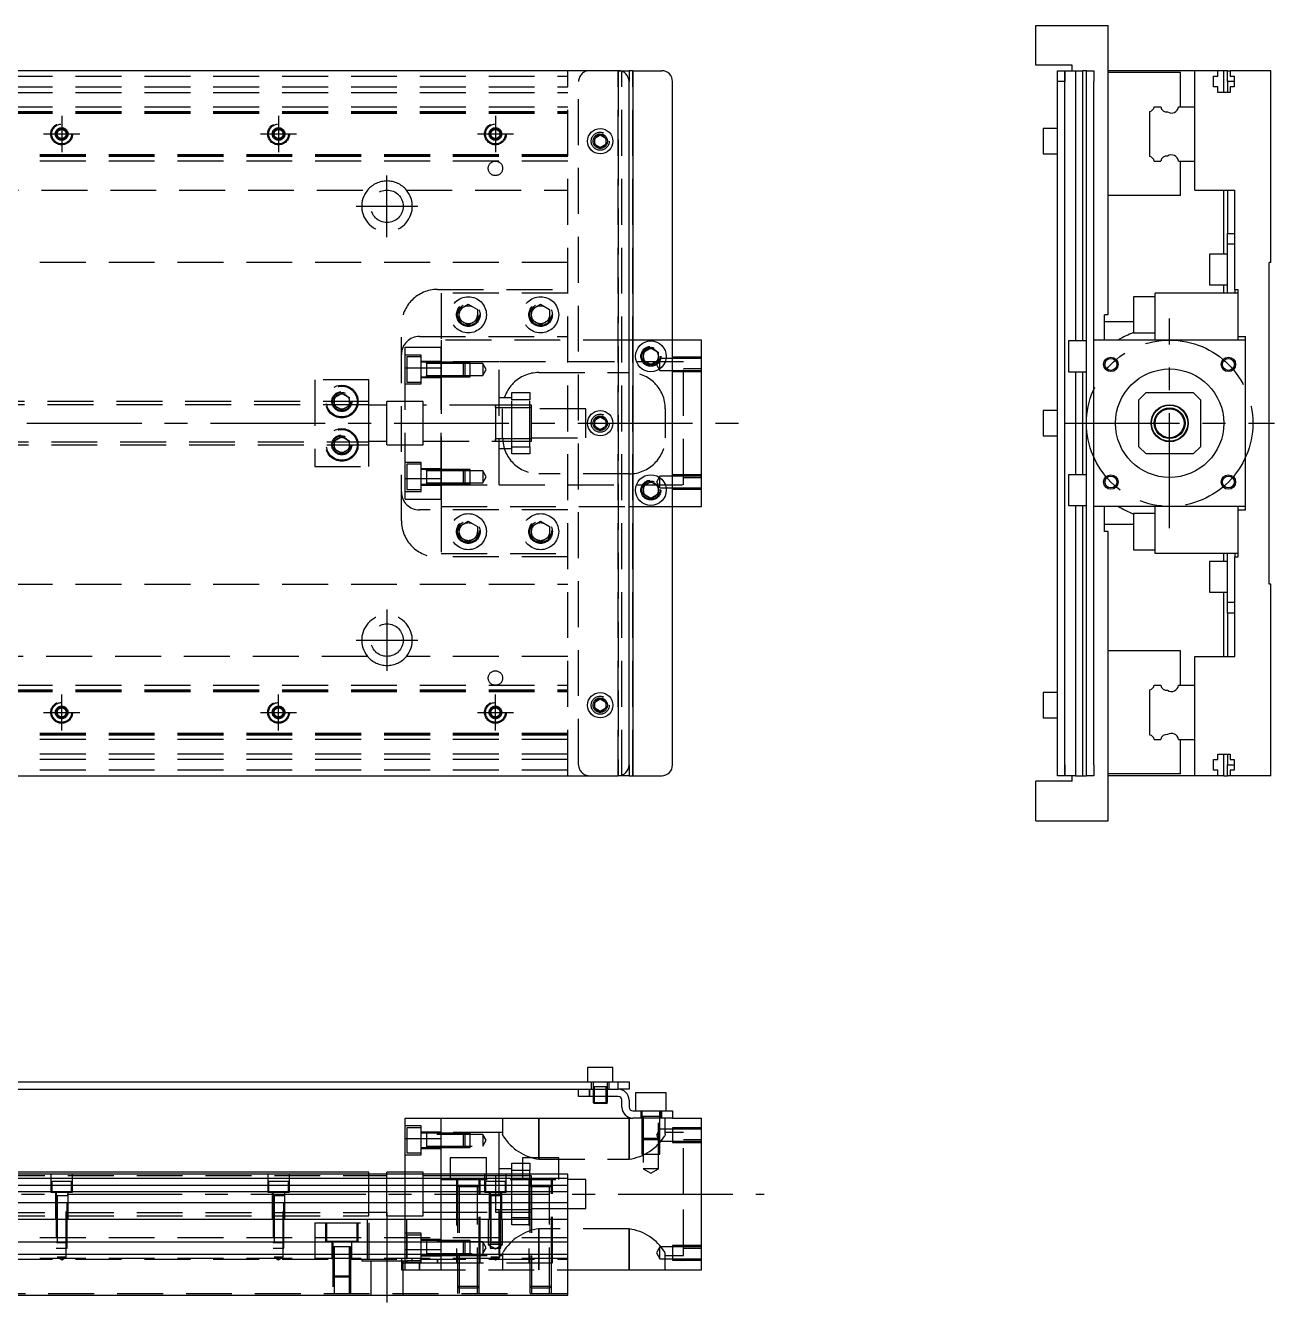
# Model space of a CAD drawing. Extents: x -28 to 673, y -268 to 112.
# Drawn here: x 327 to 672.5, y -243.2 to 110 of the extents above; entities that cross this region are included whole.
import ezdxf

# ---------------------------------------------------------------- set-up
doc = ezdxf.new("R2010")
doc.units = 0
doc.linetypes.add('CENTER', pattern=[50.8, 31.75, -6.35, 6.35, -6.35])
doc.linetypes.add('DASHED', pattern=[19.05, 12.7, -6.35])
doc.layers.get('0').update_dxf_attribs({"linetype": 'CONTINUOUS'})
doc.layers.add('CENTER', color=1, linetype='CENTER')

msp = doc.modelspace()

# ---------------------------------------------------------------- linework, layer by layer
at = {"color": 7, "linetype": 'CONTINUOUS'}
for p, q in [((606.53, 99), (606.53, 110)), ((606.53, 110), (626.53, 110)), ((626.53, 30), (626.53, 110)), ((616.53, 99), (606.53, 99)), ((616.53, 97.5), (616.53, 99)), ((491, 97.5), (3, 97.5)), ((491, 97.5), (494, 97.5)), ((494, 97.5), (494, 94.5)), ((495, 97.5), (494, 97.5)), ((495, 97.5), (495, -97.5)), ((495, 97.5), (503, 97.5)), ((612.53, 97.5), (614.53, 97.5)), ((612.53, 94.5), (612.53, 97.5)), ((614.53, 97.5), (617.53, 97.5)), ((614.53, 97.5), (614.53, 94.5)), ((617.53, 97.5), (617.53, 22.75)), ((617.53, 97.5), (619.53, 97.5)), ((619.53, 22.75), (619.53, 97.5)), ((620.53, 97.5), (619.53, 97.5)), ((620.53, 97.5), (622.53, 97.5)), ((620.53, 94.5), (620.53, 97.5)), ((622.53, 97.5), (622.53, 94.5)), ((650.53, 97.5), (626.53, 97.5)), ((646.53, 97), (626.53, 97)), ((646.53, 87.5), (646.53, 97)), ((650.53, 87.5), (650.53, 97.5)), ((656.83, 97.5), (650.53, 97.5)), ((655.68, 96), (656.83, 96)), ((655.68, 93), (655.68, 96)), ((658.53, 97.5), (656.83, 97.5)), ((656.83, 96), (656.83, 97.5)), ((658.53, 91.5), (658.53, 97.5)), ((659.53, 97.5), (658.53, 97.5)), ((659.53, 97.5), (660.23, 97.5)), ((659.53, 94.5), (659.53, 97.5)), ((660.23, 97.5), (660.23, 96)), ((671.53, 97.5), (660.23, 97.5)), ((660.23, 96), (661.38, 96)), ((661.38, 96), (661.38, 93)), ((671.53, 44.5), (671.53, 97.5)), ((494, -94.5), (494, 94.5)), ((506, -94.5), (506, 94.5)), ((614.53, 94.5), (612.53, 94.5)), ((612.53, -94.5), (612.53, 94.5)), ((614.53, -94.5), (614.53, 94.5)), ((620.53, -94.5), (620.53, 94.5)), ((622.53, 23), (622.53, 94.5)), ((656.83, 93), (655.68, 93)), ((656.83, 91.5), (656.83, 93)), ((661.38, 94.5), (659.53, 94.5)), ((659.53, 94.5), (659.53, 91.5)), ((660.23, 93), (660.23, 91.5)), ((661.38, 93), (660.23, 93)), ((660.23, 91.5), (656.83, 91.5)), ((638.03, 73.752272), (638.03, 86.247728)), ((639.282272, 87.5), (641.05668, 87.5)), ((646.007372, 87.5), (650.53, 87.5)), ((650.53, 72.5), (650.53, 87.5)), ((650.53, 72.5), (650.53, 87.5)), ((608.53, 81.5), (608.53, 78)), ((612.53, 81.5), (608.53, 81.5)), ((484.5, 78.866026), (486, 79.73205)), ((484.5, 77.133974), (484.5, 78.866026)), ((486, 79.73205), (487.5, 78.866026)), ((487.5, 78.866026), (487.5, 77.133974)), ((608.53, 78), (608.53, 74.5)), ((486, 76.26795), (484.5, 77.133974)), ((487.5, 77.133974), (486, 76.26795)), ((608.53, 74.5), (612.53, 74.5)), ((639.282272, 72.5), (641.05668, 72.5)), ((646.007372, 72.5), (650.53, 72.5)), ((646.53, 63), (646.53, 72.5)), ((650.53, 64.5), (650.53, 72.5)), ((650.53, 64.5), (661.53, 64.5)), ((658.53, 46.75), (658.53, 64.5)), ((659.53, 64.5), (659.53, 52.5)), ((661.53, 37), (661.53, 64.5)), ((646.53, 63), (626.53, 63)), ((659.53, 49.5), (659.53, 52.5)), ((659.53, 52.5), (661.53, 52.5)), ((661.53, 49.5), (659.53, 49.5)), ((659.53, 36), (659.53, 49.5)), ((654.53, 46.75), (654.53, 42.5)), ((659.53, 46.75), (654.53, 46.75)), ((654.53, 42.5), (654.53, 38.25)), ((671.53, 44.5), (671.03, 44.5)), ((671.03, -44.5), (671.03, 44.5)), ((662.53, 36), (639.53, 36)), ((639.53, 23), (639.53, 36)), ((654.53, 38.25), (659.53, 38.25)), ((658.53, 36), (658.53, 38.25)), ((661.53, 37), (662.53, 37)), ((661.53, 37), (661.53, 36)), ((662.53, 36), (662.53, 37)), ((662.53, 24), (662.53, 36)), ((662.53, 24), (662.53, 36)), ((633.53, 35), (633.53, 30)), ((639.53, 35), (633.53, 35)), ((626.53, 30), (625.53, 30)), ((625.53, 25), (625.53, 30)), ((633.53, 30), (633.53, 25)), ((633.53, 28), (625.53, 28)), ((625.53, 23), (625.53, 25)), ((633.53, 25), (639.53, 25)), ((514, 23), (506, 23)), ((514, -23), (514, 23)), ((615.53, 22.75), (615.53, 18.5)), ((620.53, 22.75), (615.53, 22.75)), ((622.53, -23), (622.53, 23)), ((664.53, 23), (622.53, 23)), ((662.53, 23), (662.53, 24)), ((662.53, 24), (664.53, 24)), ((664.53, 23), (664.53, 24)), ((664.53, -23), (664.53, 23)), ((498, 19.6547), (500, 20.809402)), ((498, 17.3453), (498, 19.6547)), ((500, 20.809402), (502, 19.6547)), ((502, 19.6547), (502, 17.3453)), ((615.53, 18.5), (615.53, 14.25)), ((500, 16.190598), (498, 17.3453)), ((502, 17.3453), (500, 16.190598)), ((615.53, 14.25), (620.53, 14.25)), ((617.53, 14.25), (617.53, -14.25)), ((619.53, -14.25), (619.53, 14.25)), ((637.03, 8.5), (635.03, 6.5)), ((637.03, 8.5), (650.03, 8.5)), ((652.03, 6.5), (650.03, 8.5)), ((635.03, -6.5), (635.03, 6.5)), ((652.03, 6.5), (652.03, -6.5)), ((484.5, 0.866026), (486, 1.73205)), ((484.5, -0.866026), (484.5, 0.866026)), ((486, 1.73205), (487.5, 0.866026)), ((487.5, 0.866026), (487.5, -0.866026)), ((608.53, 3.5), (608.53, 0)), ((612.53, 3.5), (608.53, 3.5)), ((486, -1.73205), (484.5, -0.866026)), ((487.5, -0.866026), (486, -1.73205)), ((608.53, 0), (608.53, -3.5)), ((608.53, -3.5), (612.53, -3.5)), ((635.03, -6.5), (637.03, -8.5)), ((650.03, -8.5), (652.03, -6.5)), ((650.03, -8.5), (637.03, -8.5)), ((498, -17.3453), (500, -16.190598)), ((498, -19.6547), (498, -17.3453)), ((500, -16.190598), (502, -17.3453)), ((502, -17.3453), (502, -19.6547)), ((615.53, -14.25), (615.53, -18.5)), ((620.53, -14.25), (615.53, -14.25)), ((500, -20.809402), (498, -19.6547)), ((502, -19.6547), (500, -20.809402)), ((615.53, -18.5), (615.53, -22.75)), ((506, -23), (514, -23)), ((615.53, -22.75), (620.53, -22.75)), ((617.53, -22.75), (617.53, -97.5)), ((619.53, -97.5), (619.53, -22.75)), ((664.53, -23), (622.53, -23)), ((622.53, -94.5), (622.53, -23)), ((625.53, -25), (625.53, -23)), ((639.53, -36), (639.53, -23)), ((662.53, -24), (662.53, -23)), ((662.53, -36), (662.53, -24)), ((662.53, -36), (662.53, -24)), ((662.53, -24), (664.53, -24)), ((664.53, -24), (664.53, -23)), ((625.53, -30), (625.53, -25)), ((633.53, -28), (625.53, -28)), ((633.53, -25), (633.53, -30)), ((639.53, -25), (633.53, -25)), ((626.53, -30), (625.53, -30)), ((626.53, -110), (626.53, -30)), ((633.53, -30), (633.53, -35)), ((633.53, -35), (639.53, -35)), ((662.53, -36), (639.53, -36)), ((654.53, -38.25), (654.53, -42.5)), ((659.53, -38.25), (654.53, -38.25)), ((658.53, -38.25), (658.53, -36)), ((659.53, -49.5), (659.53, -36)), ((661.53, -36), (661.53, -37)), ((661.53, -64.5), (661.53, -37)), ((661.53, -37), (662.53, -37)), ((662.53, -37), (662.53, -36)), ((654.53, -42.5), (654.53, -46.75)), ((671.53, -44.5), (671.03, -44.5)), ((671.53, -97.5), (671.53, -44.5)), ((654.53, -46.75), (659.53, -46.75)), ((658.53, -64.5), (658.53, -46.75)), ((659.53, -49.5), (661.53, -49.5)), ((659.53, -52.5), (659.53, -49.5)), ((661.53, -52.5), (659.53, -52.5)), ((659.53, -52.5), (659.53, -64.5)), ((646.53, -63), (626.53, -63)), ((646.53, -72.5), (646.53, -63)), ((650.53, -72.5), (650.53, -64.5)), ((650.53, -64.5), (661.53, -64.5)), ((638.03, -86.247728), (638.03, -73.752272)), ((639.282272, -72.5), (641.05668, -72.5)), ((646.007372, -72.5), (650.53, -72.5)), ((650.53, -87.5), (650.53, -72.5)), ((650.53, -87.5), (650.53, -72.5)), ((484.5, -77.133974), (486, -76.26795)), ((484.5, -78.866026), (484.5, -77.133974)), ((486, -76.26795), (487.5, -77.133974)), ((487.5, -77.133974), (487.5, -78.866026)), ((608.53, -74.5), (608.53, -78)), ((612.53, -74.5), (608.53, -74.5)), ((486, -79.73205), (484.5, -78.866026)), ((487.5, -78.866026), (486, -79.73205)), ((608.53, -78), (608.53, -81.5)), ((608.53, -81.5), (612.53, -81.5)), ((639.282272, -87.5), (641.05668, -87.5)), ((646.007372, -87.5), (650.53, -87.5)), ((646.53, -97), (646.53, -87.5)), ((650.53, -97.5), (650.53, -87.5)), ((656.83, -91.5), (660.23, -91.5)), ((656.83, -93), (656.83, -91.5)), ((658.53, -97.5), (658.53, -91.5)), ((659.53, -91.5), (659.53, -94.5)), ((660.23, -91.5), (660.23, -93)), ((494, -94.5), (494, -97.5)), ((612.53, -97.5), (612.53, -94.5)), ((614.53, -94.5), (614.53, -97.5)), ((620.53, -97.5), (620.53, -94.5)), ((622.53, -94.5), (622.53, -97.5)), ((655.68, -93), (656.83, -93)), ((655.68, -96), (655.68, -93)), ((659.53, -94.5), (661.38, -94.5)), ((659.53, -97.5), (659.53, -94.5)), ((660.23, -93), (661.38, -93)), ((661.38, -93), (661.38, -96)), ((3, -97.5), (491, -97.5)), ((494, -97.5), (491, -97.5)), ((494, -97.5), (495, -97.5)), ((495, -97.5), (503, -97.5)), ((614.53, -97.5), (612.53, -97.5)), ((617.53, -97.5), (614.53, -97.5)), ((616.53, -99), (616.53, -97.5)), ((617.53, -97.5), (619.53, -97.5)), ((619.53, -97.5), (620.53, -97.5)), ((622.53, -97.5), (620.53, -97.5)), ((646.53, -97), (626.53, -97)), ((650.53, -97.5), (626.53, -97.5)), ((656.83, -97.5), (650.53, -97.5)), ((656.83, -96), (655.68, -96)), ((656.83, -97.5), (656.83, -96)), ((658.53, -97.5), (656.83, -97.5)), ((658.53, -97.5), (659.53, -97.5)), ((660.23, -97.5), (659.53, -97.5)), ((660.23, -96), (660.23, -97.5)), ((661.38, -96), (660.23, -96)), ((671.53, -97.5), (660.23, -97.5)), ((606.53, -110), (606.53, -99)), ((616.53, -99), (606.53, -99)), ((606.53, -110), (626.53, -110)), ((489.5, -178.21), (482.5, -178.21)), ((482.5, -178.21), (482.5, -182.21)), ((489.5, -182.21), (489.5, -178.21)), ((322, -182.21), (491, -182.21)), ((491, -184.21), (491, -182.21)), ((491, -182.21), (494, -182.21)), ((494, -182.21), (494, -184.21)), ((322, -184.21), (483, -184.21)), ((480, -186.21), (480, -184.21)), ((483, -186.21), (480, -186.21)), ((483, -184.21), (491, -184.21)), ((483, -184.21), (491, -184.21)), ((491, -186.21), (483, -186.21)), ((484, -186.21), (484, -187.86)), ((484.35, -186.21), (484.35, -188.21)), ((487.65, -188.21), (487.65, -186.21)), ((488, -187.86), (488, -186.21)), ((494, -184.21), (491, -184.21)), ((504.25, -185.21), (495.75, -185.21)), ((495.75, -185.21), (495.75, -190.21)), ((504.25, -190.21), (504.25, -185.21)), ((484, -187.86), (488, -187.86)), ((484, -187.86), (484.35, -188.21)), ((487.65, -188.21), (484.35, -188.21)), ((487.65, -188.21), (488, -187.86)), ((492, -189.21), (492, -187.21)), ((494, -187.21), (494, -189.21)), ((495, -190.21), (503, -190.21)), ((503, -192.21), (503, -190.21)), ((503, -190.21), (506, -190.21)), ((506, -190.21), (506, -192.21)), ((432, -197.88029), (432, -192.21)), ((432, -192.21), (442, -192.21)), ((442, -192.21), (495, -192.21)), ((442, -207.71), (442, -192.21)), ((503, -192.21), (495, -192.21)), ((506, -192.21), (503, -192.21)), ((506, -192.21), (514, -192.21)), ((514, -234.21), (514, -192.21)), ((432, -197.88029), (442, -197.88029)), ((432, -207.71), (432, -197.88029)), ((454.5, -203.21), (444.5, -203.21)), ((444.5, -203.21), (444.5, -207.71)), ((454.5, -207.71), (454.5, -203.21)), ((474.5, -203.21), (464.5, -203.21)), ((464.5, -203.21), (464.5, -207.71)), ((474.5, -207.71), (474.5, -203.21)), ((422, -207.21), (315.5, -207.21)), ((477, -207.71), (315.5, -207.71)), ((422, -207.71), (422, -207.21)), ((427, -207.71), (427, -207.21)), ((432, -207.21), (427, -207.21)), ((457, -208.209994), (457, -218.210006)), ((477, -241.21), (477, -207.71)), ((477, -208.962272), (315.5, -208.962272)), ((315.5, -210.73668), (477, -210.73668)), ((458, -208.96), (457, -208.96)), ((457, -211.01), (457, -212.71)), ((461.5, -208.96), (458, -208.96)), ((464.5, -208.96), (461.5, -208.96)), ((466.5, -208.96), (464.5, -208.96)), ((467, -208.96), (466.5, -208.96)), ((477, -212.633076), (315.5, -212.633076)), ((457, -212.71), (457, -217.46)), ((457, -213.21), (457, -218.210006)), ((477, -215.687372), (315.5, -215.687372)), ((457, -217.46), (467, -217.46)), ((17, -220.21), (477, -220.21)), ((477, -226.51), (17, -226.51)), ((455.75, -226.51), (455.75, -226.71)), ((477, -229.91), (17, -229.91)), ((477, -234.21), (514, -234.21)), ((17, -241.21), (477, -241.21))]:
    msp.add_line(p, q, dxfattribs=at)
at = {"color": 3, "linetype": 'DASHED'}
for p, q in [((17, 96), (477, 96)), ((477, -97.5), (477, 97.5)), ((491, -97.5), (491, 97.5)), ((491, 97.5), (491, -97.5)), ((492, -97.5), (492, 97.5)), ((495, -97.5), (495, 97.5)), ((614.53, 94.5), (614.53, 97.5)), ((17, 93), (477, 93)), ((480, -94.5), (480, 94.5)), ((17, 91.5), (477, 91.5)), ((17, 87.5), (477, 87.5)), ((17, 86.247728), (477, 86.247728)), ((17, 86.1147), (477, 86.1147)), ((17, 86.1), (477, 86.1)), ((17, 85.8), (477, 85.8)), ((335.75, 80.721688), (337, 81.443376)), ((337, 81.443376), (338.25, 80.721688)), ((395.75, 80.721688), (397, 81.443376)), ((397, 81.443376), (398.25, 80.721688)), ((455.75, 80.721688), (457, 81.443376)), ((457, 81.443376), (458.25, 80.721688)), ((335.75, 79.278312), (335.75, 80.721688)), ((337, 78.556624), (335.75, 79.278312)), ((338.25, 79.278312), (337, 78.556624)), ((338.25, 80.721688), (338.25, 79.278312)), ((338.477374, 80.25955), (338.5, 80)), ((395.75, 79.278312), (395.75, 80.721688)), ((397, 78.556624), (395.75, 79.278312)), ((398.25, 79.278312), (397, 78.556624)), ((398.25, 80.721688), (398.25, 79.278312)), ((398.477374, 80.25955), (398.5, 80)), ((455.75, 79.278312), (455.75, 80.721688)), ((457, 78.556624), (455.75, 79.278312)), ((458.25, 79.278312), (457, 78.556624)), ((458.25, 80.721688), (458.25, 79.278312)), ((458.477374, 80.25955), (458.5, 80)), ((487.973226, 78.326156), (488, 78)), ((477, 74.2), (17, 74.2)), ((477, 73.9), (17, 73.9)), ((477, 73.8853), (17, 73.8853)), ((477, 73.752272), (17, 73.752272)), ((477, 72.5), (17, 72.5)), ((312.361902, 64.5), (421.638098, 64.5)), ((432.361902, 64.5), (477, 64.5)), ((477, 44.5), (17, 44.5)), ((441, 37), (477, 37)), ((477, 36), (442, 36)), ((442, 36), (442, 23)), ((477, 36), (477, 37)), ((447, 31.443376), (449.5, 32.886752)), ((449.5, 32.886752), (452, 31.443376)), ((467, 31.443376), (469.5, 32.886752)), ((469.5, 32.886752), (472, 31.443376)), ((446.5, 30), (446.520026, 30.346056)), ((447, 28.556624), (447, 31.443376)), ((449.5, 27.113248), (447, 28.556624)), ((452, 28.556624), (449.5, 27.113248)), ((452, 31.443376), (452, 28.556624)), ((466.5, 30), (466.520026, 30.346056)), ((467, 28.556624), (467, 31.443376)), ((469.5, 27.113248), (467, 28.556624)), ((472, 28.556624), (469.5, 27.113248)), ((472, 31.443376), (472, 28.556624)), ((431, -27), (431, 27)), ((436, 24), (477, 24)), ((494, 23), (442, 23)), ((442, 23), (442, 15.32971)), ((506, 23), (494, 23)), ((432, 21), (442, 21)), ((432, 15.32971), (432, 21)), ((436.5, 18.849242), (432, 18.849242)), ((432.5, 18.349242), (432.5, 11.349242)), ((436.5, 18.349242), (432.5, 18.349242)), ((436.5, 10.849242), (436.5, 18.849242)), ((442, 15.32971), (442, 21)), ((497.5, 18.5), (497.52689, 18.865682)), ((502.5, 17.913456), (502.355836, 17.663756)), ((502.5, 14.613456), (502.5, 17.913456)), ((506, 17.913456), (502.5, 17.913456)), ((514, 18.26345), (506, 18.26345)), ((514, 17.913456), (506, 17.913456)), ((432, -15.32971), (432, 15.32971)), ((432, 15.32971), (442, 15.32971)), ((442, 17.099242), (436.5, 17.099242)), ((437.905, 16.849242), (436.5, 16.849242)), ((442, 16.849242), (437.895, 16.849242)), ((437.9, 16.849248), (437.9, 12.849238)), ((437.9, 16.849248), (437.9, 12.849238)), ((437.9, 16.849248), (437.9, 12.849238)), ((437.9, 16.849242), (437.9, 16.63278)), ((437.9, 16.632534), (437.9, 16.849242)), ((437.9, 16.63278), (437.9, 13.065704)), ((442, 16.499242), (437.9, 16.499242)), ((458, 17), (442, 17)), ((458, 17), (442, 17)), ((448.15, 16.849242), (442, 16.849242)), ((448.15, 16.849238), (442, 16.849238)), ((448.5, 16.499242), (442, 16.499242)), ((448.5, 16.499242), (442, 16.499242)), ((442, 15.32971), (442, -15.32971)), ((442, -15.32971), (442, 15.32971)), ((448.15, 12.849242), (448.15, 16.849242)), ((448.5, 16.499242), (448.15, 16.849242)), ((450, 16.849238), (448.15, 16.849238)), ((448.5, 16.499242), (448.5, 13.199242)), ((450, 16.499242), (448.5, 16.499242)), ((450, 12.849248), (450, 16.849238)), ((453.5, 16.499242), (450, 16.499242)), ((453.5, 16.499242), (453.5, 14.849242)), ((454.452628, 14.849242), (453.5, 16.499242)), ((453.5, 14.849242), (453.5, 13.199242)), ((453.5, 13.199242), (454.452628, 14.849242)), ((458, -17), (458, 17)), ((509, 17), (458, 17)), ((501.90257, 16.878676), (501.547372, 16.263456)), ((501.547372, 16.263456), (502.5, 14.613456)), ((502.5, 14.613456), (506, 14.613456)), ((506, 14.613456), (514, 14.613456)), ((506, 14.26346), (514, 14.26346)), ((509, -17), (509, 17)), ((514, 15), (509, 15)), ((407, 12), (407, -12)), ((422, 12), (407, 12)), ((422, 6), (422, 12)), ((432, 10.849242), (436.5, 10.849242)), ((432.5, 11.349242), (436.5, 11.349242)), ((436.5, 12.849242), (437.905, 12.849242)), ((436.5, 12.599242), (442, 12.599242)), ((437.895, 12.849242), (442, 12.849242)), ((437.9, 13.199242), (442, 13.199242)), ((437.9, 12.849242), (437.9, 13.06591)), ((437.9, 13.065704), (437.9, 12.849242)), ((442, 13.199242), (448.5, 13.199242)), ((442, 13.199242), (448.5, 13.199242)), ((442, 12.849248), (448.15, 12.849248)), ((442, 12.849242), (448.15, 12.849242)), ((448.15, 12.849242), (448.5, 13.199242)), ((448.15, 12.849248), (450, 12.849248)), ((448.5, 13.199242), (450, 13.199242)), ((450, 13.199242), (453.5, 13.199242)), ((469, 14), (494, 14)), ((412.5, 7.1547), (414.5, 8.309402)), ((412.5, 4.8453), (412.5, 7.1547)), ((414.5, 8.309402), (416.5, 7.1547)), ((416.5, 7.1547), (416.5, 4.8453)), ((461.5, 8.5), (466.5, 8.5)), ((461.5, 6.5), (461.5, 8.5)), ((466.5, 8.5), (466.5, 6.5)), ((422, 6), (277, 6)), ((422, 5.125), (277, 5.125)), ((412, 6), (412.018502, 6.303588)), ((414.5, 3.690598), (412.5, 4.8453)), ((416.5, 4.8453), (414.5, 3.690598)), ((422, -6), (422, 6)), ((427, 5), (422, 5)), ((427, -6), (427, 6)), ((432, 6), (427, 6)), ((437, 6), (432, 6)), ((437, 6), (432, 6)), ((437, -6), (437, 6)), ((437, -6), (437, 6)), ((457.005, 5), (437, 5)), ((456.995, 5), (437, 5)), ((466.5, 5), (456.995, 5)), ((457.005, 5), (456.995, 5)), ((457, 5.000006), (457, -5.000006)), ((457, 5.000006), (457, -5.000006)), ((457, 4.43509), (457, 5)), ((457, 5), (457, 4.435078)), ((457, 4.435078), (457, -4.43509)), ((467, 4.25), (457, 4.25)), ((466.5, 5), (457.005, 5)), ((461.5, 7), (458, 7)), ((459, -4), (459, 4)), ((466.5, 6.5), (461.5, 6.5)), ((461.5, -6.5), (461.5, 6.5)), ((466.5, -6.5), (466.5, 6.5)), ((467, 5), (466.5, 5)), ((467, -5), (467, 5)), ((482, 4), (467, 4)), ((482, -4), (482, 4)), ((504, 4), (504, -4)), ((484, 0), (484.023172, 0.30356)), ((277, -5.125), (422, -5.125)), ((277, -6), (422, -6)), ((412, -6), (412.018502, -5.696412)), ((412.5, -4.8453), (414.5, -3.690598)), ((412.5, -7.1547), (412.5, -4.8453)), ((414.5, -3.690598), (416.5, -4.8453)), ((416.5, -4.8453), (416.5, -7.1547)), ((422, -5), (427, -5)), ((422, -12), (422, -6)), ((427, -6), (432, -6)), ((432, -6), (437, -6)), ((432, -6), (437, -6)), ((437, -5), (457.005, -5)), ((437, -5), (456.995, -5)), ((456.995, -5), (466.5, -5)), ((456.995, -5), (457.005, -5)), ((457, -4.25), (467, -4.25)), ((457, -5), (457, -4.435078)), ((457, -4.43509), (457, -5)), ((457.005, -5), (466.5, -5)), ((458, -7), (461.5, -7)), ((461.5, -6.5), (466.5, -6.5)), ((461.5, -8.5), (461.5, -6.5)), ((466.5, -5), (467, -5)), ((466.5, -6.5), (466.5, -8.5)), ((467, -4), (482, -4)), ((643.53, -5), (644.137178, -4.962996)), ((414.5, -8.309402), (412.5, -7.1547)), ((416.5, -7.1547), (414.5, -8.309402)), ((466.5, -8.5), (461.5, -8.5)), ((407, -12), (422, -12)), ((436.5, -10.849242), (432, -10.849242)), ((432.5, -11.349242), (432.5, -18.349242)), ((436.5, -11.349242), (432.5, -11.349242)), ((436.5, -18.849242), (436.5, -10.849242)), ((442, -12.599242), (436.5, -12.599242)), ((437.905, -12.849242), (436.5, -12.849242)), ((442, -12.849244), (437.895, -12.849242)), ((437.9, -12.849238), (437.9, -16.849248)), ((437.9, -12.849238), (437.9, -16.849248)), ((437.9, -12.849242), (437.9, -13.065704)), ((437.9, -13.06595), (437.9, -12.849242)), ((437.9, -13.065704), (437.9, -16.63278)), ((442, -13.199242), (437.9, -13.199242)), ((448.15, -12.849242), (442, -12.849244)), ((448.15, -12.849248), (442, -12.849248)), ((448.5, -13.199242), (442, -13.199242)), ((448.5, -13.199242), (442, -13.199242)), ((448.15, -16.849242), (448.15, -12.849242)), ((448.5, -13.199242), (448.15, -12.849242)), ((450, -12.849248), (448.15, -12.849248)), ((448.5, -13.199242), (448.5, -16.499242)), ((450, -13.199242), (448.5, -13.199242)), ((450, -16.849238), (450, -12.849248)), ((453.5, -13.199242), (450, -13.199242)), ((453.5, -13.199242), (453.5, -16.499242)), ((454.452628, -14.849242), (453.5, -13.199242)), ((494, -14), (469, -14)), ((432, -15.32971), (442, -15.32971)), ((432, -21), (432, -15.32971)), ((436.5, -16.849242), (437.905, -16.849242)), ((436.5, -17.099242), (442, -17.099242)), ((437.895, -16.849242), (442, -16.84924)), ((437.9, -16.499242), (442, -16.499242)), ((437.9, -16.849242), (437.9, -16.632574)), ((437.9, -16.63278), (437.9, -16.849242)), ((442, -15.32971), (442, -23)), ((442, -21), (442, -15.32971)), ((442, -16.499242), (448.5, -16.499242)), ((442, -16.499242), (448.5, -16.499242)), ((442, -16.849238), (448.15, -16.849238)), ((442, -16.84924), (448.15, -16.849242)), ((442, -17), (458, -17)), ((442, -17), (458, -17)), ((448.15, -16.849242), (448.5, -16.499242)), ((448.15, -16.849238), (450, -16.849238)), ((448.5, -16.499242), (450, -16.499242)), ((450, -16.499242), (453.5, -16.499242)), ((453.5, -16.499242), (454.452628, -14.849242)), ((458, -17), (509, -17)), ((502.5, -14.613456), (501.547372, -16.263456)), ((501.547372, -16.263456), (501.90364, -16.880528)), ((502.5, -17.913456), (502.5, -14.613456)), ((506, -14.613456), (502.5, -14.613456)), ((514, -14.26346), (506, -14.26346)), ((514, -14.613456), (506, -14.613456)), ((509, -15), (514, -15)), ((432, -18.849242), (436.5, -18.849242)), ((432, -21), (442, -21)), ((432.5, -18.349242), (436.5, -18.349242)), ((502.355326, -17.662872), (502.5, -17.913456)), ((502.483582, -18.213962), (502.5, -18.5)), ((502.5, -17.913456), (506, -17.913456)), ((506, -17.913456), (514, -17.913456)), ((506, -18.26345), (514, -18.26345)), ((477, -24), (436, -24)), ((442, -23), (494, -23)), ((442, -23), (442, -36)), ((494, -23), (506, -23)), ((447, -28.556624), (449.5, -27.113248)), ((449.5, -27.113248), (452, -28.556624)), ((467, -28.556624), (469.5, -27.113248)), ((469.5, -27.113248), (472, -28.556624)), ((447, -31.443376), (447, -28.556624)), ((449.5, -32.886752), (447, -31.443376)), ((452, -31.443376), (449.5, -32.886752)), ((452, -28.556624), (452, -31.443376)), ((452.477798, -29.635694), (452.5, -30)), ((467, -31.443376), (467, -28.556624)), ((469.5, -32.886752), (467, -31.443376)), ((472, -31.443376), (469.5, -32.886752)), ((472, -28.556624), (472, -31.443376)), ((472.477798, -29.635694), (472.5, -30)), ((477, -37), (441, -37)), ((442, -36), (477, -36)), ((17, -44.5), (477, -44.5)), ((421.638098, -64.5), (312.361902, -64.5)), ((477, -64.5), (432.361902, -64.5)), ((17, -72.5), (477, -72.5)), ((17, -73.752272), (477, -73.752272)), ((17, -73.8853), (477, -73.8853)), ((17, -73.9), (477, -73.9)), ((477, -73.752272), (477, -72.5)), ((17, -74.2), (477, -74.2)), ((487.973226, -77.673844), (488, -78)), ((335.5, -80), (335.516134, -79.78059)), ((335.75, -79.278312), (337, -78.556624)), ((335.75, -80.721688), (335.75, -79.278312)), ((337, -81.443376), (335.75, -80.721688)), ((337, -78.556624), (338.25, -79.278312)), ((338.25, -80.721688), (337, -81.443376)), ((338.25, -79.278312), (338.25, -80.721688)), ((395.75, -79.278312), (397, -78.556624)), ((395.75, -80.721688), (395.75, -79.278312)), ((397, -81.443376), (395.75, -80.721688)), ((397, -78.556624), (398.25, -79.278312)), ((398.25, -80.721688), (397, -81.443376)), ((398.25, -79.278312), (398.25, -80.721688)), ((398.477374, -79.74045), (398.5, -80)), ((455.5, -80), (455.516134, -79.78059)), ((455.75, -79.278312), (457, -78.556624)), ((455.75, -80.721688), (455.75, -79.278312)), ((457, -81.443376), (455.75, -80.721688)), ((457, -78.556624), (458.25, -79.278312)), ((458.25, -80.721688), (457, -81.443376)), ((458.25, -79.278312), (458.25, -80.721688)), ((477, -85.8), (17, -85.8)), ((477, -86.1), (17, -86.1)), ((477, -86.1147), (17, -86.1147)), ((477, -86.247728), (17, -86.247728)), ((477, -87.5), (17, -87.5)), ((477, -91.5), (17, -91.5)), ((477, -93), (17, -93)), ((614.53, -97.5), (614.53, -94.5)), ((477, -96), (17, -96)), ((483.5, -182.21), (483.5, -184.21)), ((488.000006, -183.61), (483.999994, -183.61)), ((484, -182.21), (484, -186.21)), ((484.35, -183.61), (484.35, -186.21)), ((487.65, -186.21), (487.65, -183.61)), ((488, -186.21), (488, -182.21)), ((488.5, -184.21), (488.5, -182.21)), ((480, -184.21), (483, -184.21)), ((483, -184.21), (483, -186.21)), ((483, -186.21), (483, -184.21)), ((484.000006, -184.21), (484.000006, -186.21)), ((487.999994, -186.21), (487.999994, -184.21)), ((497.25, -190.21), (497.25, -192.21)), ((497.5, -190.21), (497.500006, -202.21)), ((497.500006, -190.21), (497.500006, -197.81)), ((502.499994, -202.21), (502.5, -190.21)), ((502.75, -192.21), (502.75, -190.21)), ((459, -192.21), (459, -196.687288)), ((469, -203.56635), (469, -192.21)), ((469, -192.21), (469, -203.56635)), ((494, -192.21), (494, -203.56635)), ((494, -203.56635), (494, -192.21)), ((502.500006, -191.81), (497.499994, -191.81)), ((497.9, -191.81), (497.9, -206.21)), ((502.1, -206.21), (502.1, -191.81)), ((504, -196.687288), (504, -192.21)), ((436.5, -194.360758), (432, -194.360758)), ((432.5, -194.860758), (432.5, -198.360758)), ((436.5, -194.860758), (432.5, -194.860758)), ((436.5, -202.360758), (436.5, -194.360758)), ((442, -196.110758), (436.5, -196.110758)), ((442, -196.360758), (436.5, -196.360758)), ((437.9, -196.360752), (437.9, -200.360762)), ((453.5, -196.710758), (437.9, -196.710758)), ((458, -196.21), (442, -196.21)), ((448.15, -196.360758), (442, -196.360758)), ((448.15, -196.360762), (442, -196.360762)), ((448.15, -198.360758), (448.15, -196.360758)), ((448.5, -196.710758), (448.15, -196.360758)), ((450, -196.360762), (448.15, -196.360762)), ((448.5, -196.710758), (448.5, -198.360758)), ((450, -200.360752), (450, -196.360762)), ((453.5, -196.710758), (453.5, -198.360758)), ((454.452628, -198.360758), (453.5, -196.710758)), ((458, -207.71), (458, -196.21)), ((459, -196.21), (458, -196.21)), ((459.038578, -196.924492), (459, -196.687288)), ((459.151334, -197.205906), (459.038578, -196.924492)), ((502.5, -195.296544), (501.547372, -196.946544)), ((501.547372, -196.946544), (502.5, -198.596544)), ((514, -195.296544), (502.5, -195.296544)), ((503.966794, -196.90572), (503.869504, -197.162408)), ((504, -196.687288), (503.966794, -196.90572)), ((509, -196.21), (504, -196.21)), ((506, -194.94655), (506, -198.94654)), ((514, -194.94655), (506, -194.94655)), ((509, -213.21), (509, -196.21)), ((432.5, -198.360758), (432.5, -201.860758)), ((436.5, -200.360758), (442, -200.360758)), ((436.5, -200.610758), (442, -200.610758)), ((437.9, -200.010758), (453.5, -200.010758)), ((442, -200.360752), (448.15, -200.360752)), ((442, -200.360758), (448.15, -200.360758)), ((448.15, -200.360758), (448.15, -198.360758)), ((448.15, -200.360758), (448.5, -200.010758)), ((448.15, -200.360752), (450, -200.360752)), ((448.5, -198.360758), (448.5, -200.010758)), ((453.5, -198.360758), (453.5, -200.010758)), ((453.5, -200.010758), (454.452628, -198.360758)), ((497.5, -197.81), (502.5, -197.81)), ((497.5, -197.81), (497.9, -198.21)), ((502.1, -198.21), (497.9, -198.21)), ((502.1, -198.21), (502.5, -197.81)), ((502.5, -198.596544), (514, -198.596544)), ((506, -198.94654), (514, -198.94654)), ((514, -198.21), (509, -198.21)), ((432, -202.360758), (436.5, -202.360758)), ((432.5, -201.860758), (436.5, -201.860758)), ((461.5, -204.71), (464.5, -204.71)), ((461.5, -206.71), (461.5, -204.71)), ((464.5, -204.71), (466.5, -204.71)), ((466.5, -204.71), (466.5, -206.71)), ((469, -203.56635), (494, -203.56635)), ((497.500006, -202.21), (502.499994, -202.21)), ((72, -208.085), (422, -208.085)), ((334, -207.71), (334, -212.71)), ((340, -212.71), (340, -207.71)), ((394, -207.71), (394, -212.71)), ((400, -212.71), (400, -207.71)), ((422, -213.21), (422, -207.71)), ((427, -208.21), (422, -208.21)), ((427, -213.21), (427, -207.71)), ((437, -207.21), (432, -207.21)), ((432, -220.21), (432, -207.71)), ((437, -207.71), (437, -207.21)), ((437, -213.21), (437, -207.71)), ((442, -208.21), (437, -208.21)), ((442, -209.21), (442, -207.71)), ((444.5, -208.21), (442, -208.21)), ((444.5, -207.71), (444.5, -209.21)), ((454.5, -208.21), (444.5, -208.21)), ((454, -207.71), (454, -212.71)), ((454.5, -209.21), (454.5, -207.71)), ((457, -208.21), (454.5, -208.21)), ((458, -208.21), (457, -208.21)), ((461.5, -206.21), (458, -206.21)), ((458, -209.21), (458, -207.71)), ((461.5, -208.21), (458, -208.21)), ((460, -212.71), (460, -207.71)), ((464.5, -206.71), (461.5, -206.71)), ((461.5, -207.71), (461.5, -206.71)), ((461.5, -209.21), (461.5, -207.71)), ((464.5, -208.21), (461.5, -208.21)), ((466.5, -206.71), (464.5, -206.71)), ((464.5, -207.71), (464.5, -209.21)), ((466.5, -208.21), (464.5, -208.21)), ((466.5, -207.71), (466.5, -206.71)), ((466.5, -209.21), (466.5, -207.71)), ((467, -208.21), (466.5, -208.21)), ((467, -209.21), (467, -208.21)), ((474.5, -209.21), (474.5, -207.71)), ((502.1, -206.21), (497.9, -206.21)), ((497.9, -206.21), (500, -207.422436)), ((500, -207.422436), (502.1, -206.21)), ((339.75, -209.71), (334.25, -209.71)), ((334.25, -209.71), (334.25, -212.71)), ((339.75, -212.71), (339.75, -209.71)), ((399.75, -209.71), (394.25, -209.71)), ((394.25, -209.71), (394.25, -212.71)), ((399.75, -212.71), (399.75, -209.71)), ((442, -209.21), (477, -209.21)), ((442, -220.21), (442, -209.21)), ((446.25, -209.21), (446.25, -232.21)), ((452.500006, -211.21), (446.499994, -211.21)), ((446.5, -209.21), (446.5, -211.21)), ((446.5, -211.21), (446.5, -232.21)), ((447, -211.21), (447, -240.71)), ((452, -240.71), (452, -211.21)), ((452.5, -211.21), (452.5, -209.21)), ((452.5, -232.21), (452.5, -211.21)), ((452.75, -232.21), (452.75, -209.21)), ((459.75, -209.71), (454.25, -209.71)), ((454.25, -209.71), (454.25, -212.71)), ((458, -209.71), (458, -209.21)), ((458, -212.71), (458, -209.71)), ((459.75, -212.71), (459.75, -209.71)), ((461.5, -219.71), (461.5, -209.21)), ((466.25, -209.21), (466.25, -232.21)), ((472.500006, -211.21), (466.499994, -211.21)), ((466.5, -209.21), (466.5, -211.21)), ((466.5, -211.21), (466.5, -232.21)), ((467, -211.21), (467, -209.21)), ((467, -211.21), (467, -240.71)), ((472, -240.71), (472, -211.21)), ((472.5, -211.21), (472.5, -209.21)), ((472.5, -232.21), (472.5, -211.21)), ((472.75, -232.21), (472.75, -209.21)), ((482, -209.21), (477, -209.21)), ((482, -213.21), (482, -209.21)), ((334, -212.71), (340, -212.71)), ((335.25, -212.71), (335.25, -220.21)), ((335.5, -212.71), (335.5, -228.21)), ((338.5, -213.71), (335.5, -213.71)), ((335.75, -213.71), (335.75, -230.71)), ((338.25, -230.71), (338.25, -213.71)), ((338.5, -228.21), (338.5, -212.71)), ((338.5, -213.71), (338.5, -213.705)), ((338.5, -213.715), (338.5, -213.71)), ((338.75, -220.21), (338.75, -212.71)), ((394, -212.71), (400, -212.71)), ((395.25, -212.71), (395.25, -220.21)), ((395.5, -212.71), (395.5, -228.21)), ((398.5, -213.71), (395.5, -213.71)), ((395.75, -213.71), (395.75, -230.71)), ((398.25, -230.71), (398.25, -213.71)), ((398.5, -228.21), (398.5, -212.71)), ((398.5, -213.71), (398.5, -213.705)), ((398.5, -213.715), (398.5, -213.71)), ((398.75, -220.21), (398.75, -212.71)), ((422, -219.21), (422, -213.21)), ((427, -219.21), (427, -213.21)), ((437, -219.21), (437, -213.21)), ((454, -212.71), (460, -212.71)), ((455.25, -212.71), (455.25, -220.21)), ((458.500006, -213.71), (455.499994, -213.71)), ((455.5, -212.71), (455.5, -213.71)), ((455.5, -213.71), (455.5, -220.21)), ((455.75, -213.71), (455.75, -230.71)), ((458, -213.21), (458, -212.71)), ((458, -230.21), (458, -213.21)), ((458.25, -230.71), (458.25, -213.71)), ((458.5, -213.71), (458.5, -212.71)), ((458.5, -220.21), (458.5, -213.71)), ((458.75, -220.21), (458.75, -212.71)), ((482, -217.21), (482, -213.21)), ((509, -230.21), (509, -213.21)), ((72, -218.335), (422, -218.335)), ((422, -218.21), (427, -218.21)), ((437, -218.21), (442, -218.21)), ((442, -218.21), (457.005, -218.21)), ((456.995, -218.21), (466.5, -218.21)), ((457.005, -218.21), (466.5, -218.21)), ((466.5, -218.21), (467, -218.21)), ((467, -217.21), (477, -217.21)), ((477, -217.21), (482, -217.21)), ((72, -219.21), (422, -219.21)), ((407, -221.21), (407, -231.21)), ((407, -221.21), (422, -221.21)), ((410, -221.21), (410, -226.21)), ((410.25, -221.21), (410.25, -226.21)), ((418.75, -226.21), (418.75, -221.21)), ((419, -226.21), (419, -221.21)), ((421.638098, -231.21), (421.638098, -220.21)), ((422, -221.21), (422, -231.21)), ((427, -219.21), (432, -219.21)), ((432, -219.21), (437, -219.21)), ((432, -226.51), (432, -220.21)), ((432.361902, -220.21), (432.361902, -231.21)), ((442, -226.51), (442, -220.21)), ((455, -220.21), (455, -227.21)), ((455.5, -220.21), (455.5, -226.46)), ((455.500006, -220.21), (455.500006, -226.460006)), ((458.499994, -226.460006), (458.499994, -220.21)), ((458.5, -226.46), (458.5, -220.21)), ((459, -227.21), (459, -220.21)), ((461.5, -219.71), (466.5, -219.71)), ((461.5, -221.71), (461.5, -219.71)), ((466.5, -221.71), (461.5, -221.71)), ((477, -225.36), (17, -225.36)), ((436.5, -224.059242), (432, -224.059242)), ((432.5, -224.559242), (432.5, -226.51)), ((436.5, -224.559242), (432.5, -224.559242)), ((436.5, -232.059242), (436.5, -224.059242)), ((442, -225.809242), (436.5, -225.809242)), ((494, -222.85365), (469, -222.85365)), ((469, -234.21), (469, -222.85365)), ((469, -222.85365), (469, -232.21)), ((494, -222.85365), (494, -234.21)), ((494, -234.21), (494, -222.85365)), ((335.5, -226.46), (338.5, -226.46)), ((335.5, -226.46), (335.55, -226.51)), ((335.5, -228.21), (338.5, -228.21)), ((335.500006, -226.460006), (335.500006, -226.51)), ((335.55, -226.51), (335.75, -226.71)), ((338.25, -226.71), (335.75, -226.71)), ((338.25, -226.71), (338.45, -226.51)), ((338.45, -226.51), (338.5, -226.46)), ((338.499994, -226.51), (338.499994, -226.460006)), ((395.5, -226.46), (398.5, -226.46)), ((395.5, -226.46), (395.55, -226.51)), ((395.5, -228.21), (398.5, -228.21)), ((395.500006, -226.460006), (395.500006, -226.51)), ((395.55, -226.51), (395.75, -226.71)), ((398.25, -226.71), (395.75, -226.71)), ((398.25, -226.71), (398.45, -226.51)), ((398.45, -226.51), (398.5, -226.46)), ((398.499994, -226.51), (398.499994, -226.460006)), ((410, -226.21), (419, -226.21)), ((411.75, -226.21), (411.75, -231.21)), ((417.000006, -227.81), (411.999994, -227.81)), ((412, -226.21), (412, -226.51)), ((412.000006, -226.21), (412.000006, -240.71)), ((412.4, -227.81), (412.4, -240.71)), ((416.6, -240.71), (416.6, -227.81)), ((416.999994, -240.71), (416.999994, -226.21)), ((417, -226.51), (417, -226.21)), ((417.25, -231.21), (417.25, -226.21)), ((432, -228.53971), (432, -226.51)), ((432, -228.53971), (442, -228.53971)), ((432, -229.91), (432, -228.53971)), ((432.5, -226.51), (432.5, -228.059242)), ((432.5, -228.059242), (432.5, -229.91)), ((437.9, -226.059242), (436.5, -226.059242)), ((437.9, -226.059238), (437.9, -230.059248)), ((442, -226.059242), (437.9, -226.059242)), ((453.5, -226.409242), (437.9, -226.409242)), ((448.15, -226.059242), (442, -226.059242)), ((448.15, -226.059248), (442, -226.059248)), ((442, -229.91), (442, -226.51)), ((448.15, -228.059242), (448.15, -226.059242)), ((448.5, -226.409242), (448.15, -226.059242)), ((450, -226.059248), (448.15, -226.059248)), ((448.15, -230.059242), (448.15, -228.059242)), ((448.5, -226.409242), (448.5, -228.059242)), ((448.5, -228.059242), (448.5, -229.709242)), ((450, -230.059238), (450, -226.059248)), ((453.5, -226.409242), (453.5, -229.709242)), ((454.452628, -228.059242), (453.5, -226.409242)), ((453.5, -229.709242), (454.452628, -228.059242)), ((459, -227.21), (455, -227.21)), ((455, -227.21), (457, -228.3647)), ((455.5, -226.46), (458.5, -226.46)), ((455.5, -226.46), (455.55, -226.51)), ((455.500006, -226.460006), (455.500006, -226.51)), ((455.500006, -226.51), (455.500006, -228.21)), ((455.500006, -228.21), (458.499994, -228.21)), ((458.25, -226.71), (455.75, -226.71)), ((457, -228.3647), (459, -227.21)), ((458.25, -226.71), (458.45, -226.51)), ((458.45, -226.51), (458.5, -226.46)), ((458.499994, -226.51), (458.499994, -226.460006)), ((458.499994, -228.21), (458.499994, -226.51)), ((459, -229.732712), (459.03286, -229.515332)), ((459.03286, -229.515332), (459.130496, -229.257592)), ((502.5, -227.823456), (501.547372, -229.473456)), ((501.547372, -229.473456), (502.5, -231.123456)), ((502.5, -231.123456), (502.5, -227.823456)), ((514, -227.823456), (502.5, -227.823456)), ((503.966794, -229.51428), (503.869504, -229.257592)), ((504, -229.732712), (503.966794, -229.51428)), ((506, -227.47346), (506, -231.47345)), ((514, -227.47346), (506, -227.47346)), ((509, -228.21), (514, -228.21)), ((477, -231.06), (17, -231.06)), ((17, -231.21), (477, -231.21)), ((338.25, -230.71), (335.75, -230.71)), ((335.75, -230.71), (337, -231.431688)), ((337, -231.431688), (338.25, -230.71)), ((398.25, -230.71), (395.75, -230.71)), ((395.75, -230.71), (397, -231.431688)), ((397, -231.431688), (398.25, -230.71)), ((420, -231.21), (420, -231.71)), ((420, -231.71), (434, -231.71)), ((422.5, -231.71), (422.5, -241.21)), ((431, -231.21), (431, -232.21)), ((431, -232.21), (441, -232.21)), ((431, -232.21), (431, -234.21)), ((431.5, -241.21), (431.5, -231.71)), ((432, -231.21), (432, -229.91)), ((432, -234.21), (432, -231.21)), ((432, -232.059242), (436.5, -232.059242)), ((432.5, -229.91), (432.5, -231.21)), ((432.5, -231.559242), (436.5, -231.559242)), ((434, -231.71), (434, -231.21)), ((434, -231.71), (434, -231.21)), ((436, -234.21), (436, -232.21)), ((436, -232.21), (436, -234.21)), ((436.5, -230.059242), (437.9, -230.059242)), ((436.5, -230.309242), (442, -230.309242)), ((437.9, -229.709242), (453.5, -229.709242)), ((437.9, -230.059242), (442, -230.059242)), ((441, -232.21), (441, -231.21)), ((441, -231.21), (441, -232.21)), ((441, -232.21), (477, -232.21)), ((442, -232.21), (442, -229.91)), ((442, -230.059238), (448.15, -230.059238)), ((442, -230.059242), (448.15, -230.059242)), ((442, -230.21), (458, -230.21)), ((442, -234.21), (442, -232.21)), ((446.5, -232.21), (446.5, -238.71)), ((446.500006, -232.21), (446.500006, -238.710006)), ((448.15, -230.059242), (448.5, -229.709242)), ((448.15, -230.059238), (450, -230.059238)), ((452.499994, -238.710006), (452.499994, -232.21)), ((452.5, -238.71), (452.5, -232.21)), ((458.25, -230.71), (455.75, -230.71)), ((455.75, -230.71), (457, -231.431688)), ((457, -231.431688), (458.25, -230.71)), ((458, -230.21), (459, -230.21)), ((459, -229.732712), (459, -234.21)), ((466.5, -232.21), (466.5, -238.71)), ((466.500006, -232.21), (466.500006, -238.710006)), ((469, -232.21), (469, -234.21)), ((472.499994, -238.710006), (472.499994, -232.21)), ((472.5, -238.71), (472.5, -232.21)), ((502.5, -231.123456), (514, -231.123456)), ((504, -234.21), (504, -229.732712)), ((504, -230.21), (509, -230.21)), ((506, -231.47345), (514, -231.47345)), ((412, -235.81), (417, -235.81)), ((412, -235.81), (412.4, -236.21)), ((416.6, -236.21), (412.4, -236.21)), ((416.6, -236.21), (417, -235.81)), ((431, -234.21), (436, -234.21)), ((436, -234.21), (477, -234.21)), ((446.5, -238.71), (452.5, -238.71)), ((446.5, -238.71), (447, -239.21)), ((446.500006, -238.710006), (446.500006, -240.71)), ((452, -239.21), (447, -239.21)), ((452, -239.21), (452.5, -238.71)), ((452.499994, -240.71), (452.499994, -238.710006)), ((466.5, -238.71), (472.5, -238.71)), ((466.5, -238.71), (467, -239.21)), ((466.500006, -238.710006), (466.500006, -240.71)), ((472, -239.21), (467, -239.21)), ((472, -239.21), (472.5, -238.71)), ((472.499994, -240.71), (472.499994, -238.710006)), ((28.499992, -240.71), (477, -240.71))]:
    msp.add_line(p, q, dxfattribs=at)
for centre, radius in [((337, 80), 3), ((337, 80), 2.75), ((337, 80), 1.75), ((337, 80), 1.5), ((337, 80), 1.25), ((397, 80), 3), ((397, 80), 2.75), ((397, 80), 1.75), ((397, 80), 1.5), ((397, 80), 1.25), ((457, 80), 3), ((457, 80), 2.75), ((457, 80), 1.75), ((457, 80), 1.5), ((457, 80), 1.25), ((486, 78), 2.5), ((486, 78), 2), ((457, 70.5), 2), ((427, 60), 4.5), ((449.5, 30), 5), ((449.5, 30), 3.25), ((449.5, 30), 3), ((449.5, 30), 2.5), ((469.5, 30), 5), ((469.5, 30), 3.25), ((469.5, 30), 3), ((469.5, 30), 2.5), ((500, 18.5), 2.75), ((500, 18.5), 2.5), ((414.5, 6), 4.5), ((414.5, 6), 4.25), ((414.5, 6), 2.75), ((414.5, 6), 2.5), ((414.5, 6), 2.1), ((486, 0), 2.5), ((486, 0), 2), ((414.5, -6), 4.5), ((414.5, -6), 4.25), ((414.5, -6), 2.75), ((414.5, -6), 2.5), ((414.5, -6), 2.1), ((500, -18.5), 2.75), ((500, -18.5), 2.5), ((449.5, -30), 5), ((449.5, -30), 3.25), ((449.5, -30), 3), ((449.5, -30), 2.5), ((469.5, -30), 5), ((469.5, -30), 3.25), ((469.5, -30), 3), ((469.5, -30), 2.5), ((427, -60), 4.5), ((457, -70.5), 2), ((337, -80), 3), ((337, -80), 2.75), ((397, -80), 3), ((397, -80), 2.75), ((457, -80), 3), ((457, -80), 2.75), ((486, -78), 2.5), ((486, -78), 2), ((337, -80), 1.75), ((337, -80), 1.5), ((337, -80), 1.25), ((397, -80), 1.75), ((397, -80), 1.5), ((397, -80), 1.25), ((457, -80), 1.75), ((457, -80), 1.5), ((457, -80), 1.25)]:
    msp.add_circle(centre, radius, dxfattribs=at)
at = {"color": 7, "linetype": 'CONTINUOUS'}
for centre, radius in [((486, 78), 3.5), ((500, 18.5), 4.25), ((627.266544, 16.263456), 1.65), ((659.793456, 16.263456), 1.65), ((643.53, 0), 15), ((643.53, 0), 5.125), ((643.53, 0), 5), ((643.53, 0), 4.25), ((643.53, 0), 4), ((486, 0), 3.5), ((500, -18.5), 4.25), ((627.266544, -16.263456), 1.65), ((659.793456, -16.263456), 1.65), ((486, -78), 3.5)]:
    msp.add_circle(centre, radius, dxfattribs=at)
at = {"color": 3, "linetype": 'CONTINUOUS'}
for centre in [(627.266544, 16.263456), (659.793456, 16.263456), (627.266544, -16.263456), (659.793456, -16.263456)]:
    msp.add_circle(centre, 2, dxfattribs=at)
at = {"color": 3, "linetype": 'DASHED'}
for centre, radius, start, end in [((483, 94.5), 3, 90, 180), ((427, 60), 7, 139.994799, 40.005201), ((427, 60), 7, 40.005201, 139.994799), ((441, 27), 10, 90, 180), ((436, 19), 5, 90, 180), ((469, 4), 10, 90, 180), ((494, 4), 10, 0, 90), ((469, -4), 10, 180, 270), ((494, -4), 10, 270, 0), ((436, -19), 5, 180, 270), ((441, -27), 10, 180, 270), ((427, -60), 7, 319.994799, 220.005201), ((427, -60), 7, 220.005201, 319.994799), ((483, -94.5), 3, 180, 270), ((470.996387, -189.669917), 14.039103, 212.46509038, 261.82472024), ((492.02589, -189.716712), 13.989624, 278.11222382, 327.84375684), ((470.833763, -236.486991), 13.756114, 97.66063686, 148.29534379), ((492.02589, -236.703288), 13.989624, 32.15624316, 81.88777618)]:
    msp.add_arc(centre, radius, start, end, dxfattribs=at)
at = {"color": 7, "linetype": 'CONTINUOUS'}
for centre, radius, start, end in [((491, 94.5), 3, 0, 90), ((503, 94.5), 3, 0, 90), ((637.63, 87.9), 1.7, 283.608961, 346.391039), ((642.73, 87.8), 1.7, 190.164249, 277.540197), ((644.03, 87.8), 2, 237.42103, 351.373073), ((486, 78), 1.65, 155.380023, 180), ((486, 78), 1.65, 180, 204.619977), ((486, 78), 1.65, 144.619977, 155.380023), ((486, 78), 1.65, 95.380023, 144.619977), ((486, 78), 1.65, 84.619977, 95.380023), ((486, 78), 1.65, 35.380023, 84.619977), ((486, 78), 1.65, 24.619977, 35.380023), ((486, 78), 1.65, 335.380023, 24.619977), ((486, 78), 1.65, 204.619977, 215.380023), ((486, 78), 1.65, 215.380023, 264.619977), ((486, 78), 1.65, 264.619977, 275.380023), ((486, 78), 1.65, 275.380023, 324.619977), ((486, 78), 1.65, 324.619977, 335.380023), ((644.03, 72.2), 2, 8.626927, 122.57897), ((637.63, 72.1), 1.7, 13.608961, 76.391039), ((642.73, 72.2), 1.7, 82.459803, 169.835751), ((643.53, 0), 27, 111.738461, 121.586338), ((500, 18.5), 2.1, 162.24721, 180), ((500, 18.5), 2.1, 180, 197.75279), ((500, 18.5), 2.1, 137.75279, 162.24721), ((500, 18.5), 2.1, 197.75279, 222.24721), ((500, 18.5), 2.1, 102.24721, 137.75279), ((500, 18.5), 2.1, 77.75279, 102.24721), ((500, 18.5), 2.1, 42.24721, 77.75279), ((500, 18.5), 2.1, 17.75279, 42.24721), ((500, 18.5), 2.1, 317.75279, 342.24721), ((500, 18.5), 2.1, 342.24721, 17.75279), ((500, 18.5), 2.1, 222.24721, 257.75279), ((500, 18.5), 2.1, 257.75279, 282.24721), ((500, 18.5), 2.1, 282.24721, 317.75279), ((486, 0), 1.65, 155.380023, 180), ((486, 0), 1.65, 144.619977, 155.380023), ((486, 0), 1.65, 95.380023, 144.619977), ((486, 0), 1.65, 84.619977, 95.380023), ((486, 0), 1.65, 35.380023, 84.619977), ((486, 0), 1.65, 24.619977, 35.380023), ((486, 0), 1.65, 335.380023, 24.619977), ((486, 0), 1.65, 180, 204.619977), ((486, 0), 1.65, 204.619977, 215.380023), ((486, 0), 1.65, 215.380023, 264.619977), ((486, 0), 1.65, 264.619977, 275.380023), ((486, 0), 1.65, 275.380023, 324.619977), ((486, 0), 1.65, 324.619977, 335.380023), ((500, -18.5), 2.1, 137.75279, 162.24721), ((500, -18.5), 2.1, 102.24721, 137.75279), ((500, -18.5), 2.1, 77.75279, 102.24721), ((500, -18.5), 2.1, 42.24721, 77.75279), ((500, -18.5), 2.1, 17.75279, 42.24721), ((500, -18.5), 2.1, 162.24721, 180), ((500, -18.5), 2.1, 180, 197.75279), ((500, -18.5), 2.1, 197.75279, 222.24721), ((500, -18.5), 2.1, 222.24721, 257.75279), ((500, -18.5), 2.1, 257.75279, 282.24721), ((500, -18.5), 2.1, 282.24721, 317.75279), ((500, -18.5), 2.1, 317.75279, 342.24721), ((500, -18.5), 2.1, 342.24721, 17.75279), ((643.53, 0), 27, 238.413662, 248.261539), ((637.63, -72.1), 1.7, 283.608961, 346.391039), ((642.73, -72.2), 1.7, 190.164249, 277.540197), ((644.03, -72.2), 2, 237.42103, 351.373073), ((486, -78), 1.65, 155.380023, 180), ((486, -78), 1.65, 144.619977, 155.380023), ((486, -78), 1.65, 95.380023, 144.619977), ((486, -78), 1.65, 84.619977, 95.380023), ((486, -78), 1.65, 35.380023, 84.619977), ((486, -78), 1.65, 24.619977, 35.380023), ((486, -78), 1.65, 335.380023, 24.619977), ((486, -78), 1.65, 180, 204.619977), ((486, -78), 1.65, 204.619977, 215.380023), ((486, -78), 1.65, 215.380023, 264.619977), ((486, -78), 1.65, 264.619977, 275.380023), ((486, -78), 1.65, 275.380023, 324.619977), ((486, -78), 1.65, 324.619977, 335.380023), ((637.63, -87.9), 1.7, 13.608961, 76.391039), ((642.73, -87.8), 1.7, 82.459803, 169.835751), ((644.03, -87.8), 2, 8.626927, 122.57897), ((491, -94.5), 3, 270, 0), ((503, -94.5), 3, 270, 0), ((491, -187.21), 3, 0, 90), ((491, -187.21), 1, 0, 90), ((495, -189.21), 3, 180, 270), ((495, -189.21), 1, 180, 270)]:
    msp.add_arc(centre, radius, start, end, dxfattribs=at)
at = {"layer": 'CENTER', "color": 1, "linetype": 'CENTER'}
for p, q in [((337, 85), (337, 75)), ((397, 85), (397, 75)), ((457, 85), (457, 75)), ((332, 80), (342, 80)), ((392, 80), (402, 80)), ((452, 80), (462, 80)), ((427, 51.5), (427, 68.5)), ((418.5, 60), (435.5, 60)), ((643.53, -29), (643.53, 29)), ((-28.21745, 0), (527.622347, 0)), ((614.53, 0), (672.53, 0)), ((427, -51.5), (427, -68.5)), ((418.5, -60), (435.5, -60)), ((337, -85), (337, -75)), ((397, -85), (397, -75)), ((457, -85), (457, -75)), ((332, -80), (342, -80)), ((392, -80), (402, -80)), ((452, -80), (462, -80)), ((-17.038029, -213.21), (531.347774, -213.21)), ((427, -218.21), (427, -243.21))]:
    msp.add_line(p, q, dxfattribs=at)
msp.add_circle((643.53, 0), 23, dxfattribs=at)

doc.saveas('drawing.dxf')
